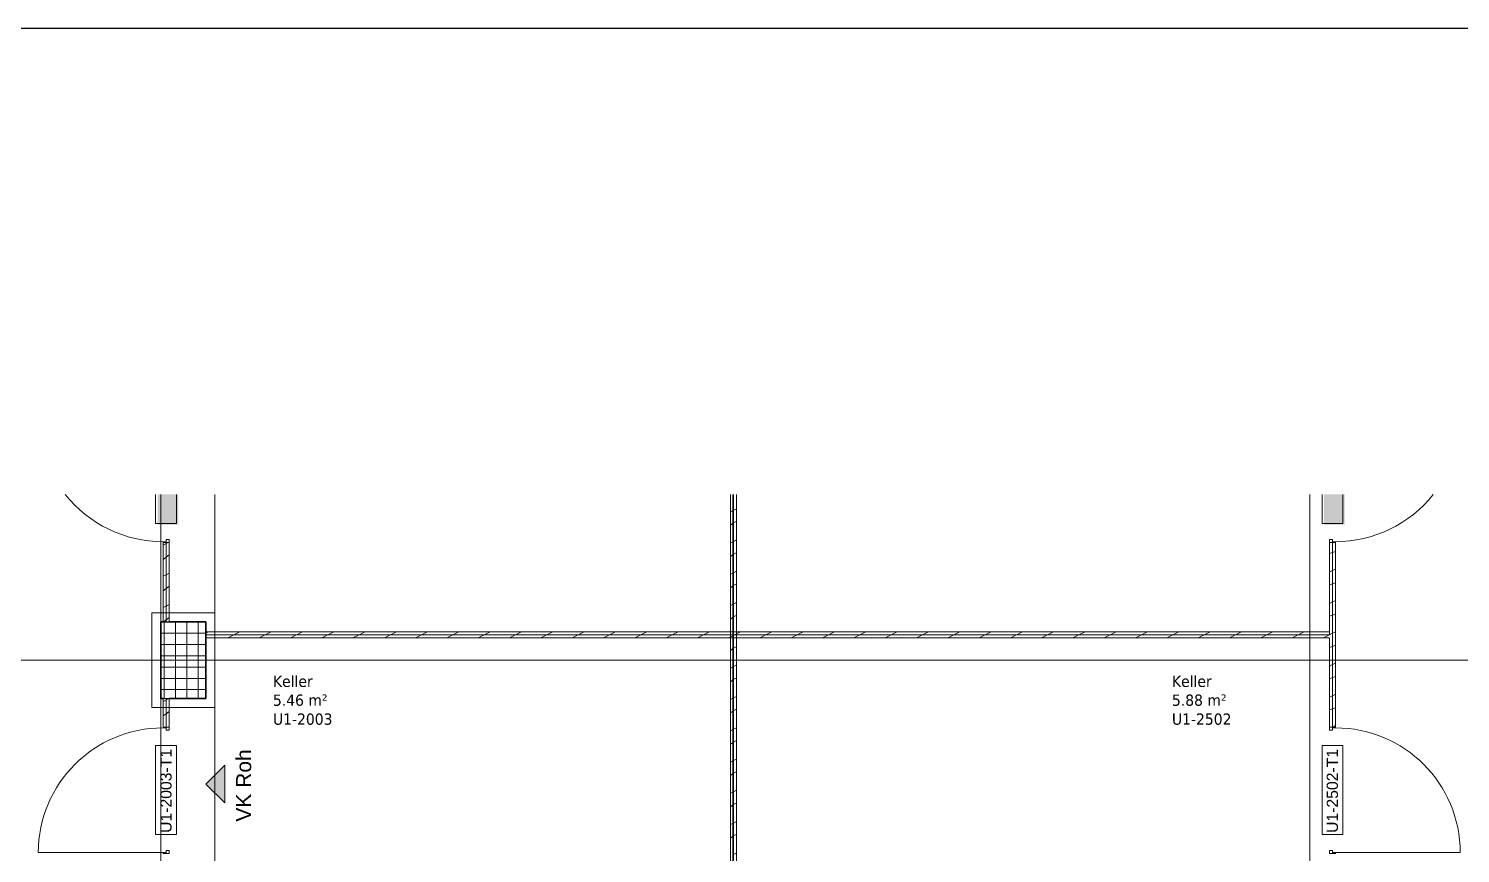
# Model space of a CAD drawing. Extents: x -932 to 937, y -179 to 471.
# Drawn here: x 115.6 to 306.1, y 355.8 to 465.5 of the extents above; entities that cross this region are included whole.
import ezdxf
from ezdxf.lldxf.tags import DXFTag

# ---------------------------------------------------------------- set-up
doc = ezdxf.new("R2010")
doc.units = 0
doc.layers.get('0').update_dxf_attribs({"lineweight": 13})
for name, color, linetype, lineweight in [('A-____-NOTE-TEXT', 7, 'Continuous', 9), ('A-AREA-____-IDEN', 7, 'Continuous', 5), ('A-DOOR-____-IDEN', 7, 'Continuous', 5), ('A-DOOR-FRAM-MCUT', 7, 'Continuous', 9), ('A-DOOR-OPNG-OTLN', 7, 'Continuous', 9), ('A-FLOR-____-OVHD', 7, 'Strichpunkt - Fein', 9), ('A-WALL-____-MCUT', 7, 'Continuous', 35), ('A-WALL-____-PATT', 7, 'Continuous', 35), ('A-WALL-FNSH-MCUT', 7, 'Continuous', 35), ('S-COLS-____-MCUT', 7, 'Continuous', 35), ('S-COLS-____-OTLN', 7, 'Continuous', 9), ('S-GRID-____-OTLN', 7, 'Continuous', 5)]:
    doc.layers.add(name, color=color, linetype=linetype, lineweight=lineweight)
doc.styles.get("Standard").update_dxf_attribs({"font": 'arial.ttf'})
tags = doc.linetypes.add('_Rasterlinie_', pattern=[0.375, 0.2, -0.05, 0.075, -0.05]).pattern_tags.tags
tags[10:11] = [DXFTag(74, 4), DXFTag(75, 0), DXFTag(340, '0'), DXFTag(46, 1.0), DXFTag(50, 0.0), DXFTag(44, 0.0), DXFTag(45, 0.0)]
tags[8:9] = [DXFTag(74, 4), DXFTag(75, 0), DXFTag(340, '0'), DXFTag(46, 1.0), DXFTag(50, 0.0), DXFTag(44, 0.0), DXFTag(45, 0.0)]
tags[6:7] = [DXFTag(74, 4), DXFTag(75, 0), DXFTag(340, '0'), DXFTag(46, 1.0), DXFTag(50, 0.0), DXFTag(44, 0.0), DXFTag(45, 0.0)]
tags[4:5] = [DXFTag(74, 4), DXFTag(75, 0), DXFTag(340, '0'), DXFTag(46, 1.0), DXFTag(50, 0.0), DXFTag(44, 0.0), DXFTag(45, 0.0)]
tags = doc.linetypes.add('Strichpunkt - Fein', pattern=[0.2, 0.1, -0.05, 0, -0.05]).pattern_tags.tags
tags[10:11] = [DXFTag(74, 4), DXFTag(75, 0), DXFTag(340, '0'), DXFTag(46, 1.0), DXFTag(50, 0.0), DXFTag(44, 0.0), DXFTag(45, 0.0)]
tags[8:9] = [DXFTag(74, 4), DXFTag(75, 0), DXFTag(340, '0'), DXFTag(46, 1.0), DXFTag(50, 0.0), DXFTag(44, 0.0), DXFTag(45, 0.0)]
tags[6:7] = [DXFTag(74, 4), DXFTag(75, 0), DXFTag(340, '0'), DXFTag(46, 1.0), DXFTag(50, 0.0), DXFTag(44, 0.0), DXFTag(45, 0.0)]
tags[4:5] = [DXFTag(74, 4), DXFTag(75, 0), DXFTag(340, '0'), DXFTag(46, 1.0), DXFTag(50, 0.0), DXFTag(44, 0.0), DXFTag(45, 0.0)]

# ---------------------------------------------------------------- blocks, each defined once
blk = doc.blocks.new('Referenz-A0UJ2H3XXE', base_point=(-911.85, -117.71))
at = {"layer": 'A-____-NOTE-TEXT', "color": 0, "linetype": 'Continuous', "lineweight": 5, "ltscale": 0.13}
for p, q in [((141.66, 367.48), (139.16, 364.98)), ((141.66, 362.48), (141.66, 367.48)), ((139.16, 364.98), (141.66, 362.48))]:
    blk.add_line(p, q, dxfattribs=at)
for points in [[(141.66, 364.98), (139.16, 364.98), (141.66, 367.48)], [(141.66, 364.98), (141.66, 362.48), (139.16, 364.98)]]:
    blk.add_solid(points, dxfattribs=at)
at = {"layer": 'A-DOOR-____-IDEN', "color": 0, "linetype": 'Continuous', "ltscale": 0.13}
for p, q in [((132.47, 399.67), (132.47, 403.53)), ((135.25, 403.53), (135.25, 399.67)), ((287.67, 399.67), (287.67, 403.53)), ((290.45, 403.53), (290.45, 399.67)), ((135.25, 399.67), (132.47, 399.67)), ((290.45, 399.67), (287.67, 399.67)), ((132.47, 358.28), (132.47, 370.12)), ((132.47, 370.12), (135.25, 370.12)), ((135.25, 370.12), (135.25, 358.28)), ((287.67, 358.28), (287.67, 370.12)), ((287.67, 370.12), (290.45, 370.12)), ((290.45, 370.12), (290.45, 358.28)), ((135.25, 358.28), (132.47, 358.28)), ((290.45, 358.28), (287.67, 358.28))]:
    blk.add_line(p, q, dxfattribs=at)
at = {"layer": 'A-DOOR-____-IDEN', "color": 7, "linetype": 'Continuous', "ltscale": 0.13, "true_color": 0xffffff}
for points in [[(132.72, 399.49), (132.72, 403.53), (133.48, 403.53)], [(132.72, 399.49), (133.48, 403.53), (135.47, 403.53)], [(132.72, 399.49), (135.47, 403.53), (135.47, 399.49)], [(287.92, 399.49), (287.92, 403.53), (288.68, 403.53)], [(287.92, 399.49), (288.68, 403.53), (290.67, 403.53)], [(287.92, 399.49), (290.67, 403.53), (290.67, 399.49)]]:
    blk.add_solid(points, dxfattribs=at)
at = {"layer": 'A-DOOR-FRAM-MCUT', "color": 0, "linetype": 'Continuous', "ltscale": 0.13}
for p, q in [((133.46, 397.24), (133.46, 397.14)), ((133.86, 397.24), (133.46, 397.24)), ((133.46, 397.14), (134.26, 397.14)), ((134.26, 397.54), (133.86, 397.54)), ((133.86, 397.54), (133.86, 397.24)), ((134.26, 397.14), (134.26, 397.54)), ((288.66, 397.54), (289.06, 397.54)), ((288.66, 397.14), (288.66, 397.54)), ((289.46, 397.14), (288.66, 397.14)), ((289.06, 397.54), (289.06, 397.24)), ((289.06, 397.24), (289.46, 397.24)), ((289.46, 397.24), (289.46, 397.14)), ((133.46, 372.56), (134.26, 372.56)), ((133.46, 372.46), (133.46, 372.56)), ((133.86, 372.46), (133.46, 372.46)), ((133.86, 372.16), (133.86, 372.46)), ((134.26, 372.16), (133.86, 372.16)), ((134.26, 372.56), (134.26, 372.16)), ((289.46, 372.56), (288.66, 372.56)), ((288.66, 372.56), (288.66, 372.16)), ((288.66, 372.16), (289.06, 372.16)), ((289.06, 372.16), (289.06, 372.46)), ((289.06, 372.46), (289.46, 372.46)), ((289.46, 372.46), (289.46, 372.56)), ((133.46, 355.86), (133.86, 355.86)), ((133.46, 355.76), (133.46, 355.86)), ((134.26, 355.76), (133.46, 355.76)), ((133.86, 356.16), (134.26, 356.16)), ((133.86, 355.86), (133.86, 356.16)), ((134.26, 356.16), (134.26, 355.76)), ((289.06, 356.16), (288.66, 356.16)), ((288.66, 356.16), (288.66, 355.76)), ((288.66, 355.76), (289.46, 355.76)), ((289.06, 355.86), (289.06, 356.16)), ((289.46, 355.86), (289.06, 355.86)), ((289.46, 355.76), (289.46, 355.86))]:
    blk.add_line(p, q, dxfattribs=at)
at = {"layer": 'A-DOOR-OPNG-OTLN', "color": 0, "linetype": 'Continuous', "ltscale": 0.13}
for p, q in [((133.46, 355.86), (116.86, 355.86)), ((289.46, 355.86), (306.06, 355.86))]:
    blk.add_line(p, q, dxfattribs=at)
for centre, major_axis, end_param in [((133.46, 413.84), (-13.01, -10.31), 0.901019), ((289.46, 413.84), (0, -16.6), 0.901019), ((133.46, 355.86), (0, 16.6), 1.570796), ((289.46, 355.86), (16.6, 0), 1.570796)]:
    blk.add_ellipse(centre, major_axis=major_axis, ratio=1, start_param=0, end_param=end_param, dxfattribs=at)
at = {"layer": 'A-FLOR-____-OVHD', "color": 0, "linetype": 'Strichpunkt - Fein', "ltscale": 0.13}
for p, q in [((140.36, 403.53), (140.36, 264.19)), ((140.36, 387.79), (131.96, 387.79)), ((131.96, 387.79), (131.96, 375.19)), ((140.36, 375.19), (140.36, 387.79)), ((131.96, 375.19), (140.36, 375.19))]:
    blk.add_line(p, q, dxfattribs=at)
at = {"layer": 'A-WALL-____-MCUT', "color": 0, "linetype": 'Continuous', "lineweight": 9, "ltscale": 0.13}
for p, q in [((209.36, 262.99), (209.36, 403.53)), ((133.86, 386.59), (133.86, 397.14)), ((289.06, 372.56), (289.06, 397.14)), ((133.46, 386.59), (134.26, 386.59)), ((288.66, 384.85), (139.16, 384.85)), ((288.66, 384.85), (288.66, 385.25)), ((134.26, 376.39), (133.46, 376.39)), ((133.86, 372.56), (133.86, 376.39))]:
    blk.add_line(p, q, dxfattribs=at)
at = {"layer": 'A-WALL-____-PATT', "color": 0, "linetype": 'Continuous', "lineweight": 9, "ltscale": 0.13}
for p, q in [((209.36, 401.43), (208.96, 401.23)), ((209.76, 401.63), (209.36, 401.43)), ((209.36, 399.74), (208.96, 399.44)), ((209.46, 399.81), (209.36, 399.74)), ((209.76, 399.91), (209.49, 399.82)), ((133.86, 397), (133.46, 396.8)), ((134.14, 397.14), (133.86, 397)), ((209.36, 397.27), (208.96, 397.07)), ((209.76, 397.47), (209.36, 397.27)), ((133.86, 395.18), (133.46, 394.88)), ((134.26, 395.48), (133.86, 395.18)), ((209.36, 395.57), (208.96, 395.27)), ((209.46, 395.64), (209.36, 395.57)), ((209.76, 395.75), (209.49, 395.66)), ((289.06, 395.81), (288.66, 395.67)), ((289.46, 395.94), (289.06, 395.81)), ((133.86, 392.84), (133.46, 392.64)), ((134.26, 393.04), (133.86, 392.84)), ((209.36, 393.1), (208.96, 392.9)), ((209.76, 393.3), (209.36, 393.1)), ((289.06, 393.39), (288.66, 393.19)), ((289.46, 393.59), (289.06, 393.39)), ((133.86, 391.01), (133.46, 390.71)), ((134.26, 391.31), (133.86, 391.01)), ((209.36, 391.41), (208.96, 391.11)), ((209.46, 391.48), (209.36, 391.41)), ((209.76, 391.59), (209.49, 391.5)), ((289.06, 391.64), (288.66, 391.51)), ((289.46, 391.78), (289.06, 391.64)), ((133.86, 388.67), (133.46, 388.47)), ((134.26, 388.87), (133.86, 388.67)), ((209.36, 388.94), (208.96, 388.74)), ((209.76, 389.14), (209.36, 388.94)), ((289.06, 389.22), (288.66, 389.02)), ((289.46, 389.42), (289.06, 389.22)), ((133.86, 386.85), (133.52, 386.59)), ((134.26, 387.15), (133.86, 386.85)), ((209.36, 387.24), (208.96, 386.94)), ((209.46, 387.31), (209.36, 387.24)), ((209.76, 387.42), (209.49, 387.33)), ((289.06, 387.48), (288.66, 387.34)), ((289.46, 387.61), (289.06, 387.48)), ((139.51, 385.25), (139.16, 385.08)), ((142.87, 384.85), (142.07, 384.45)), ((143.67, 385.25), (142.87, 384.85)), ((147.04, 384.85), (146.24, 384.45)), ((147.84, 385.25), (147.04, 384.85)), ((151.2, 384.85), (150.4, 384.45)), ((152, 385.25), (151.2, 384.85)), ((155.37, 384.85), (154.57, 384.45)), ((156.17, 385.25), (155.37, 384.85)), ((159.53, 384.85), (158.73, 384.45)), ((160.33, 385.25), (159.53, 384.85)), ((163.7, 384.85), (162.9, 384.45)), ((164.5, 385.25), (163.7, 384.85)), ((167.86, 384.85), (167.06, 384.45)), ((168.66, 385.25), (167.86, 384.85)), ((172.03, 384.85), (171.23, 384.45)), ((172.83, 385.25), (172.03, 384.85)), ((176.19, 384.85), (175.39, 384.45)), ((176.99, 385.25), (176.19, 384.85)), ((180.36, 384.85), (179.56, 384.45)), ((181.16, 385.25), (180.36, 384.85)), ((184.52, 384.85), (183.72, 384.45)), ((185.32, 385.25), (184.52, 384.85)), ((188.69, 384.85), (187.89, 384.45)), ((189.49, 385.25), (188.69, 384.85)), ((192.85, 384.85), (192.05, 384.45)), ((193.65, 385.25), (192.85, 384.85)), ((197.02, 384.85), (196.22, 384.45)), ((197.82, 385.25), (197.02, 384.85)), ((201.18, 384.85), (200.38, 384.45)), ((201.98, 385.25), (201.18, 384.85)), ((205.35, 384.85), (204.55, 384.45)), ((206.15, 385.25), (205.35, 384.85)), ((209.76, 384.97), (209.36, 384.77)), ((210.31, 385.25), (209.76, 384.97)), ((213.68, 384.85), (212.88, 384.45)), ((214.48, 385.25), (213.68, 384.85)), ((217.84, 384.85), (217.04, 384.45)), ((218.64, 385.25), (217.84, 384.85)), ((222.01, 384.85), (221.21, 384.45)), ((222.81, 385.25), (222.01, 384.85)), ((226.17, 384.85), (225.37, 384.45)), ((226.97, 385.25), (226.17, 384.85)), ((230.34, 384.85), (229.54, 384.45)), ((231.14, 385.25), (230.34, 384.85)), ((234.5, 384.85), (233.7, 384.45)), ((235.3, 385.25), (234.5, 384.85)), ((238.67, 384.85), (237.87, 384.45)), ((239.47, 385.25), (238.67, 384.85)), ((242.83, 384.85), (242.03, 384.45)), ((243.63, 385.25), (242.83, 384.85)), ((247, 384.85), (246.2, 384.45)), ((247.8, 385.25), (247, 384.85)), ((251.16, 384.85), (250.36, 384.45)), ((251.96, 385.25), (251.16, 384.85)), ((255.33, 384.85), (254.53, 384.45)), ((256.13, 385.25), (255.33, 384.85)), ((259.49, 384.85), (258.69, 384.45)), ((260.29, 385.25), (259.49, 384.85)), ((263.66, 384.85), (262.86, 384.45)), ((264.46, 385.25), (263.66, 384.85)), ((267.82, 384.85), (267.02, 384.45)), ((268.62, 385.25), (267.82, 384.85)), ((271.99, 384.85), (271.19, 384.45)), ((272.79, 385.25), (271.99, 384.85)), ((276.15, 384.85), (275.35, 384.45)), ((276.95, 385.25), (276.15, 384.85)), ((280.32, 384.85), (279.52, 384.45)), ((281.12, 385.25), (280.32, 384.85)), ((284.48, 384.85), (283.68, 384.45)), ((285.28, 385.25), (284.48, 384.85)), ((288.65, 384.85), (287.85, 384.45)), ((288.66, 384.86), (288.65, 384.85)), ((289.06, 385.06), (288.66, 384.86)), ((289.46, 385.26), (289.06, 385.06)), ((208.96, 384.57), (208.71, 384.45)), ((209.36, 384.77), (208.96, 384.57)), ((209.36, 383.08), (208.96, 382.78)), ((209.46, 383.15), (209.36, 383.08)), ((209.76, 383.26), (209.49, 383.17)), ((289.06, 383.31), (288.66, 383.18)), ((289.46, 383.45), (289.06, 383.31)), ((289.46, 381.09), (289.06, 380.89)), ((209.36, 380.61), (208.96, 380.41)), ((209.76, 380.81), (209.36, 380.61)), ((289.06, 380.89), (288.66, 380.69)), ((289.06, 379.15), (288.66, 379.01)), ((289.46, 379.28), (289.06, 379.15)), ((209.36, 378.91), (208.96, 378.61)), ((209.46, 378.99), (209.36, 378.91)), ((209.76, 379.09), (209.49, 379)), ((133.86, 376.18), (133.46, 375.98)), ((134.26, 376.38), (133.86, 376.18)), ((209.36, 376.44), (208.96, 376.24)), ((209.76, 376.64), (209.36, 376.44)), ((289.06, 376.73), (288.66, 376.53)), ((289.46, 376.93), (289.06, 376.73)), ((133.86, 374.35), (133.46, 374.05)), ((134.26, 374.65), (133.86, 374.35)), ((209.36, 374.75), (208.96, 374.45)), ((209.46, 374.82), (209.36, 374.75)), ((209.76, 374.93), (209.49, 374.84)), ((289.06, 374.98), (288.66, 374.85)), ((289.46, 375.12), (289.06, 374.98)), ((209.36, 372.28), (208.96, 372.08)), ((209.76, 372.48), (209.36, 372.28)), ((289.06, 372.56), (289.05, 372.56)), ((289.46, 372.76), (289.06, 372.56)), ((209.36, 370.58), (208.96, 370.28)), ((209.46, 370.66), (209.36, 370.58)), ((209.76, 370.76), (209.49, 370.67)), ((209.36, 368.11), (208.96, 367.91)), ((209.76, 368.31), (209.36, 368.11)), ((209.36, 366.42), (208.96, 366.12)), ((209.46, 366.49), (209.36, 366.42)), ((209.76, 366.6), (209.49, 366.51)), ((209.36, 363.95), (208.96, 363.75)), ((209.76, 364.15), (209.36, 363.95)), ((209.36, 362.25), (208.96, 361.95)), ((209.46, 362.33), (209.36, 362.25)), ((209.76, 362.43), (209.49, 362.34)), ((209.36, 359.78), (208.96, 359.58)), ((209.76, 359.98), (209.36, 359.78)), ((209.46, 358.16), (209.36, 358.09)), ((209.76, 358.27), (209.49, 358.18)), ((209.36, 358.09), (208.96, 357.79)), ((209.76, 355.82), (209.36, 355.62))]:
    blk.add_line(p, q, dxfattribs=at)
at = {"layer": 'A-WALL-FNSH-MCUT', "color": 0, "linetype": 'Continuous', "lineweight": 9, "ltscale": 0.13}
for p, q in [((208.96, 403.53), (208.96, 262.99)), ((209.76, 262.99), (209.76, 403.53)), ((133.46, 397.14), (133.46, 386.59)), ((134.26, 397.14), (133.46, 397.14)), ((134.26, 386.59), (134.26, 397.14)), ((288.66, 397.14), (288.66, 385.25)), ((289.46, 397.14), (288.66, 397.14)), ((289.46, 372.56), (289.46, 397.14)), ((288.66, 385.25), (139.16, 385.25)), ((139.16, 385.25), (139.16, 384.45)), ((139.16, 384.45), (288.66, 384.45)), ((288.66, 384.45), (288.66, 372.56)), ((133.46, 376.39), (133.46, 372.56)), ((134.26, 372.56), (134.26, 376.39)), ((133.46, 372.56), (134.26, 372.56)), ((288.66, 372.56), (289.46, 372.56))]:
    blk.add_line(p, q, dxfattribs=at)
at = {"layer": 'S-COLS-____-MCUT', "color": 0, "linetype": 'Continuous', "ltscale": 0.35}
for p, q in [((133.46, 386.59), (133.16, 386.59)), ((133.16, 386.59), (133.16, 376.39)), ((139.16, 386.59), (134.26, 386.59)), ((139.16, 376.39), (139.16, 386.59)), ((133.16, 376.39), (133.46, 376.39)), ((134.26, 376.39), (139.16, 376.39))]:
    blk.add_line(p, q, dxfattribs=at)
at = {"layer": 'S-COLS-____-OTLN', "color": 0, "linetype": 'Continuous', "ltscale": 0.13}
for p, q in [((133.16, 386.55), (139.16, 386.55)), ((133.16, 385.05), (139.16, 385.05)), ((133.86, 386.59), (133.46, 386.59)), ((133.62, 376.39), (133.62, 386.59)), ((134.26, 386.59), (133.86, 386.59)), ((135.12, 376.39), (135.12, 386.59)), ((136.62, 376.39), (136.62, 386.59)), ((138.12, 376.39), (138.12, 386.59)), ((133.16, 383.55), (139.16, 383.55)), ((133.16, 382.05), (139.16, 382.05)), ((133.16, 380.55), (139.16, 380.55)), ((133.16, 379.05), (139.16, 379.05)), ((133.16, 377.55), (139.16, 377.55)), ((133.46, 376.39), (133.86, 376.39)), ((133.86, 376.39), (134.26, 376.39))]:
    blk.add_line(p, q, dxfattribs=at)
at = {"layer": 'S-GRID-____-OTLN', "color": 0, "linetype": '_Rasterlinie_', "ltscale": 0.13}
for p, q in [((133.16, 224.99), (133.16, 403.53)), ((209.26, 224.99), (209.26, 403.53)), ((286.06, 224.99), (286.06, 403.53)), ((73.03, 381.49), (382.01, 381.49))]:
    blk.add_line(p, q, dxfattribs=at)
at = {"layer": 'A-____-NOTE-TEXT', "color": 0, "linetype": 'Continuous', "lineweight": 5, "ltscale": 0.13, "insert": (143.18, 359.98), "char_height": 2, "attachment_point": 1, "rotation": 90}
blk.add_mtext('{\\fArial;VK Roh}', dxfattribs=at)
at = {"layer": 'A-AREA-____-IDEN', "color": 0, "linetype": 'Continuous', "ltscale": 0.13, "char_height": 1.5, "attachment_point": 1}
for s, insert in [('{\\W0.9;\\fVerdana;Keller}', (148.08, 379.41)), ('{\\W0.9;\\fVerdana;Keller}', (267.7, 379.41)), ('{\\W0.9;\\fVerdana;5.46 m²}', (148.08, 376.9)), ('{\\W0.9;\\fVerdana;5.88 m²}', (267.7, 376.9)), ('{\\W0.9;\\fVerdana;U1-2003}', (148.08, 374.38)), ('{\\W0.9;\\fVerdana;U1-2502}', (267.7, 374.38))]:
    blk.add_mtext(s, dxfattribs=dict(at, insert=insert))
at = {"layer": 'A-DOOR-____-IDEN', "color": 0, "linetype": 'Continuous', "ltscale": 0.13, "char_height": 1.5, "attachment_point": 1, "rotation": 90}
for s, insert in [('{\\fArial;U1-2003-T1}', (133.09, 358.48)), ('{\\fArial;U1-2502-T1}', (288.29, 358.48))]:
    blk.add_mtext(s, dxfattribs=dict(at, insert=insert))

msp = doc.modelspace()

# ---------------------------------------------------------------- linework, layer by layer
at = {"color": 0, "linetype": 'ByBlock', "lineweight": -2, "ltscale": 0.13}
msp.add_line((607.58, 465.53), (-932.42, 465.53), dxfattribs=at)

# ---------------------------------------------------------------- block references
at = {"color": 9, "lineweight": 25, "ltscale": 0.25, "true_color": 0xc0c0c0}
msp.add_blockref('Referenz-A0UJ2H3XXE', (-911.85, -117.71), dxfattribs=at)

doc.saveas('drawing.dxf')
